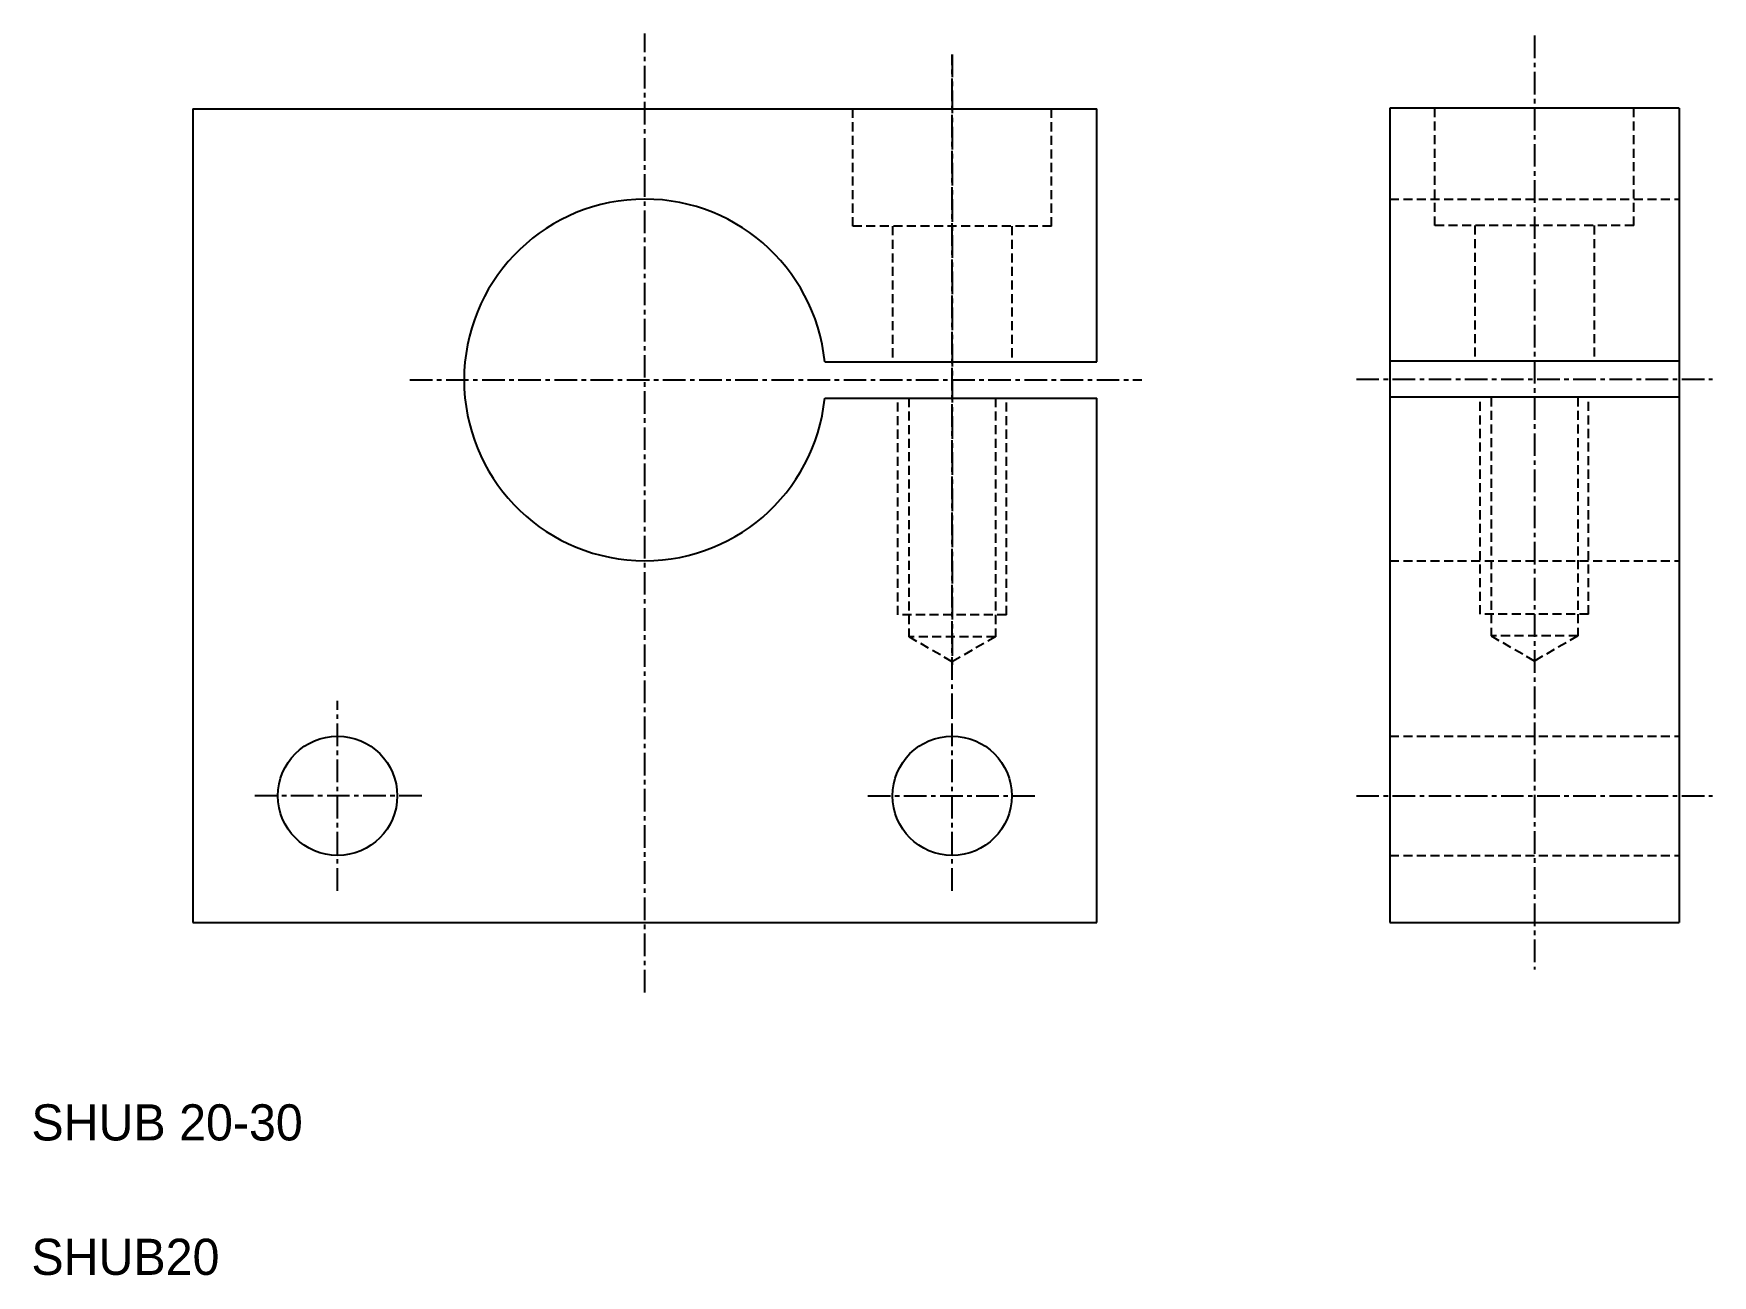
# Model space of a CAD drawing. Extents: x 59.1 to 152, y 66 to 134.6.
import ezdxf

# ---------------------------------------------------------------- set-up
doc = ezdxf.new("R2010")
doc.units = 0
doc.linetypes.add('CENTER', pattern=[2, 1.25, -0.25, 0.25, -0.25])
doc.linetypes.add('DASHED', pattern=[0.75, 0.5, -0.25])
doc.layers.get('0').update_dxf_attribs({"linetype": 'CONTINUOUS'})
doc.layers.add('CENTER', color=1, linetype='CENTER')

msp = doc.modelspace()

# ---------------------------------------------------------------- linework, layer by layer
at = {"color": 7, "linetype": 'CONTINUOUS'}
for p, q in [((67.894, 130.478), (117.894, 130.478)), ((67.894, 130.478), (67.894, 85.478)), ((117.894, 116.478), (117.894, 130.478)), ((134.108, 130.517), (134.108, 85.478)), ((150.108, 130.517), (134.108, 130.517)), ((150.108, 130.517), (150.108, 85.478)), ((102.844, 116.478), (117.894, 116.478)), ((150.108, 116.517), (134.108, 116.517)), ((102.844, 114.478), (117.894, 114.478)), ((117.894, 85.478), (117.894, 114.478)), ((150.108, 114.517), (134.108, 114.517)), ((67.894, 85.478), (117.894, 85.478)), ((134.108, 85.478), (150.108, 85.478))]:
    msp.add_line(p, q, dxfattribs=at)
at = {"color": 3, "linetype": 'DASHED'}
for p, q in [((104.394, 123.978), (104.394, 130.478)), ((115.394, 123.978), (115.394, 130.478)), ((136.608, 124.017), (136.608, 130.517)), ((147.608, 124.017), (147.608, 130.517)), ((134.108, 125.478), (150.108, 125.478)), ((115.394, 123.978), (104.394, 123.978)), ((106.594, 123.978), (106.594, 116.478)), ((113.194, 123.978), (113.194, 116.478)), ((147.608, 124.017), (136.608, 124.017)), ((138.808, 124.017), (138.808, 116.517)), ((145.408, 124.017), (145.408, 116.517)), ((106.894, 102.478), (106.894, 114.478)), ((107.494, 114.478), (107.494, 101.278)), ((112.294, 114.478), (112.294, 101.278)), ((112.894, 102.478), (112.894, 114.478)), ((139.108, 102.517), (139.108, 114.517)), ((139.708, 114.517), (139.708, 101.317)), ((144.508, 114.517), (144.508, 101.317)), ((145.108, 102.517), (145.108, 114.517)), ((134.108, 105.478), (150.108, 105.478)), ((112.894, 102.478), (106.894, 102.478)), ((145.108, 102.517), (139.108, 102.517)), ((112.294, 101.278), (107.494, 101.278)), ((109.894, 99.892), (107.494, 101.278)), ((112.294, 101.278), (109.894, 99.892)), ((144.508, 101.317), (139.708, 101.317)), ((142.108, 99.931), (139.708, 101.317)), ((144.508, 101.317), (142.108, 99.931)), ((134.108, 95.778), (150.108, 95.778)), ((134.108, 89.178), (150.108, 89.178))]:
    msp.add_line(p, q, dxfattribs=at)
at = {"color": 7, "linetype": 'CONTINUOUS'}
for centre in [(75.894, 92.478), (109.894, 92.478)]:
    msp.add_circle(centre, 3.3, dxfattribs=at)
msp.add_arc((92.894, 115.478), 10, 5.73917, 354.26083, dxfattribs=at)
at = {"layer": 'CENTER', "color": 1, "linetype": 'CENTER'}
for p, q in [((92.894, 81.605), (92.894, 134.634)), ((142.108, 134.524), (142.108, 82.866)), ((109.894, 96.892), (109.894, 133.478)), ((109.894, 133.478), (109.894, 99.478)), ((79.894, 115.478), (120.394, 115.478)), ((132.26, 115.517), (151.957, 115.517)), ((75.894, 87.227), (75.894, 97.729)), ((109.894, 87.227), (109.894, 97.729)), ((80.56, 92.478), (71.228, 92.478)), ((105.228, 92.478), (114.56, 92.478)), ((132.26, 92.478), (151.957, 92.478))]:
    msp.add_line(p, q, dxfattribs=at)

# ---------------------------------------------------------------- texts
at = {"color": 7, "linetype": 'CONTINUOUS'}
for s, p in [('SHUB 20-30', (58.954, 73.415)), ('SHUB20', (58.954, 65.98))]:
    msp.add_text(s, height=2, dxfattribs=at).set_placement(p)

doc.saveas('drawing.dxf')
